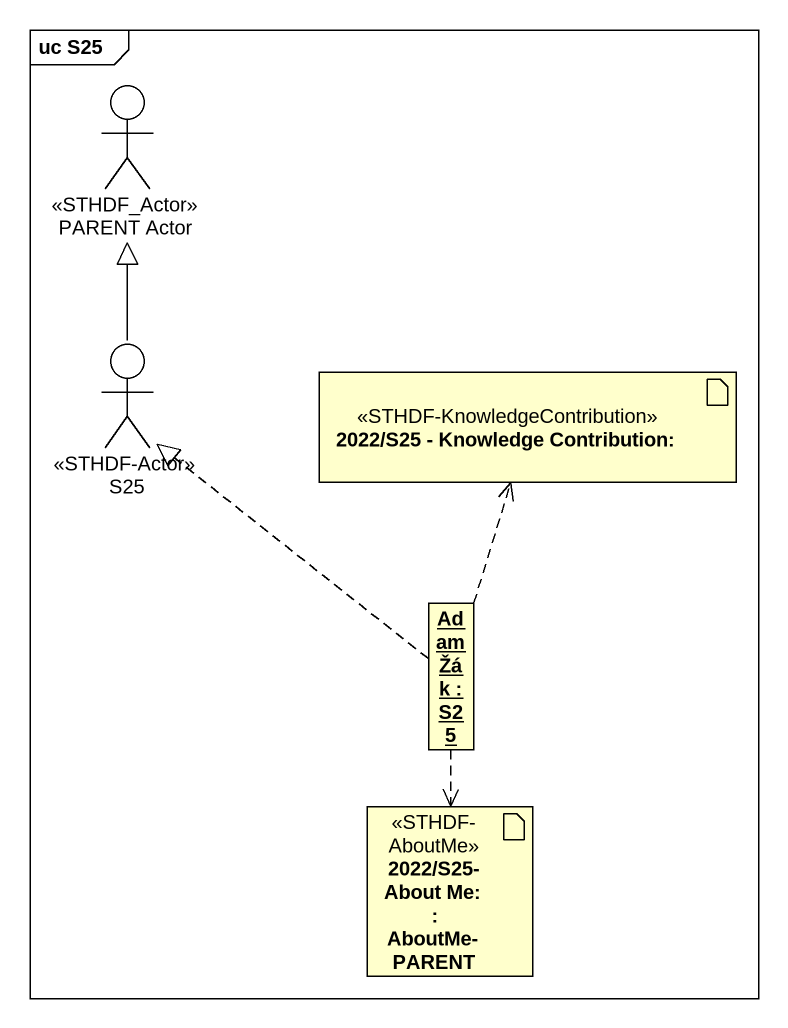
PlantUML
@startuml
mainframe uc S25
allowmixing
hide circle
hide empty members
actor "PARENT Actor" as PARENT_Actor <<STHDF_Actor>>
actor S25 <<STHDF-Actor>>
artifact "2022/S25 - Knowledge Contribution:" as a2022_S25_Knowledge <<STHDF-KnowledgeContribution>>
object "Adam Žák : S25" as Adam_Žák
artifact "2022/S25-About Me: : AboutMe-PARENT" as a2022_S25_About_Me <<STHDF-AboutMe>>
S25 -up-|> PARENT_Actor
Adam_Žák .up.|> S25
Adam_Žák .up.> a2022_S25_Knowledge
Adam_Žák ..> a2022_S25_About_Me
@enduml
